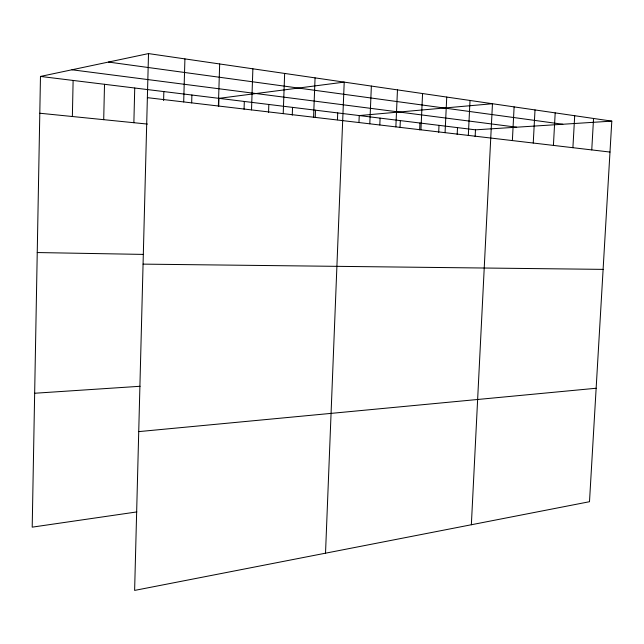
<?xml version="1.0" encoding="UTF-8"?>
<svg xmlns="http://www.w3.org/2000/svg" width="644" height="644" viewBox="0 0 644 644"><rect width="100%" height="100%" fill="white"/><g stroke="black" fill="none" stroke-linecap="round" stroke-linejoin="round"><path stroke-width="0.97" d="M148.514 53.589L134.62 590.411L589.493 501.716L611.8 121.128L148.514 53.589L40.475 76.435L32.2 527.154L136.85 511.924M72.37 116.516L73.118 80.444M103.708 119.671L104.513 84.3M133.872 122.706L134.733 88.011M163.6 100.593L163.842 91.577M183.693 101.929L184.917 58.894M191.671 102.887L191.896 95.022M218.372 106.01L219.668 63.965M218.71 106.3L218.96 98.347L344.21 82.118L325.518 553.188M244.06 109.279L244.318 101.454M251.514 109.907L252.875 68.803M268.564 112.394L268.83 104.465M283.215 113.634L284.648 73.432M292.263 115.179L292.545 107.379M313.58 117.2L315.061 77.868M315.23 117.128L315.496 110.196M337.44 119.744L337.714 112.917M358.95 122.497L359.239 115.566L492.467 103.732L471.352 524.755M369.793 123.809L371.363 86.079M379.807 124.952L380.097 118.126M395.859 126.876L397.469 89.878M400.029 127.56L400.327 120.605M419.647 129.863L419.96 123.012M420.935 129.822L422.569 93.541M438.685 132.342L439.007 125.355M445.068 132.664L446.743 97.067M457.176 134.516L457.506 127.625M468.325 135.401L470.023 100.456M475.143 136.617L475.473 129.83L611.8 121.128M512.374 140.577L514.113 106.888M533.248 143.032L535.011 109.931M553.413 145.399L555.192 112.877M572.902 147.693L574.698 115.719M591.756 149.907L593.551 118.464M138.734 431.617L596.143 388.252M34.655 393.251L140.102 386.279M143.065 264.129L603.114 269.377M37.239 252.545L143.515 254.412M39.799 113.231L147.428 124.075M147.379 97.663L609.989 152.056M40.475 76.435L475.473 129.83M71.975 69.777L516.641 127.198M108.458 62.057L562.824 124.252"/></g></svg>
